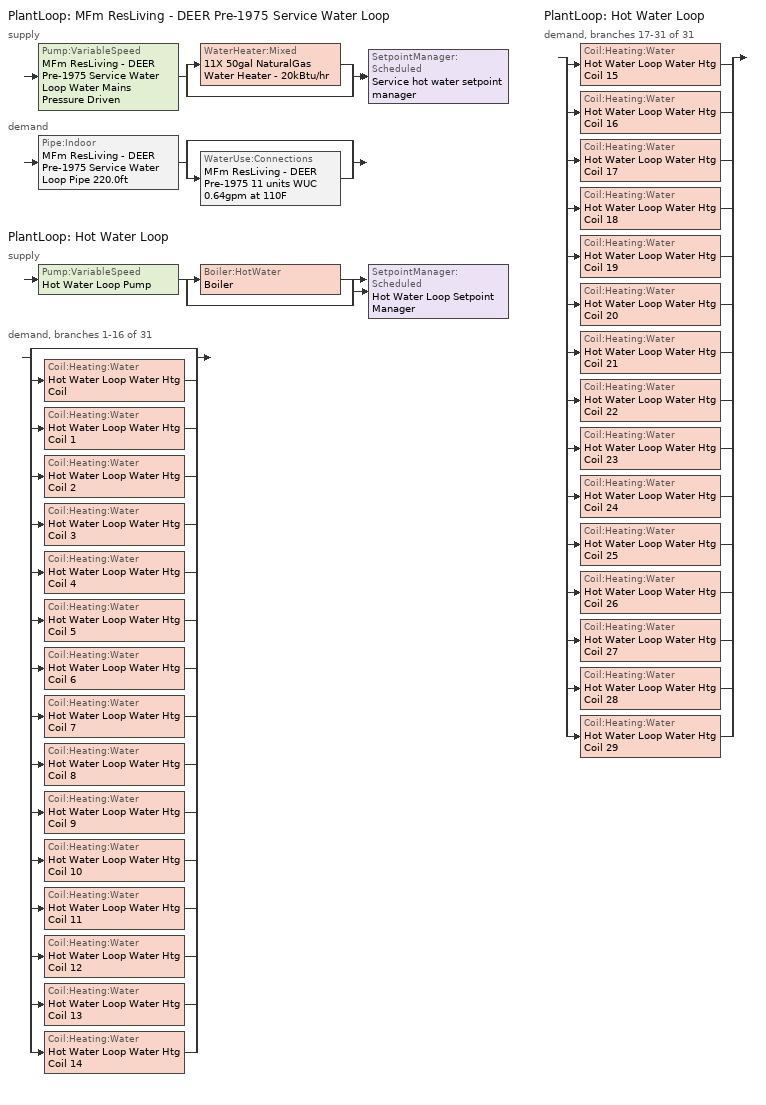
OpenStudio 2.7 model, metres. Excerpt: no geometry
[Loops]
PlantLoop 'MFm ResLiving - DEER Pre-1975 Service Water Loop'
 supply: Pump:VariableSpeed 'MFm ResLiving - DEER Pre-1975 Service Water Loop Water Mains Pressure Driven' > split
  | WaterHeater:Mixed '11X 50gal NaturalGas Water Heater - 20kBtu/hr'
  | bypass
  join > SetpointManager:Scheduled 'Service hot water setpoint manager'
 demand: Pipe:Indoor 'MFm ResLiving - DEER Pre-1975 Service Water Loop Pipe 220.0ft' > split
  | bypass
  | WaterUse:Connections 'MFm ResLiving - DEER Pre-1975 11 units WUC 0.64gpm at 110F'
PlantLoop 'Hot Water Loop'
 supply: Pump:VariableSpeed 'Hot Water Loop Pump' > split
  | Boiler:HotWater 'Boiler'
  | bypass
  join > SetpointManager:Scheduled 'Hot Water Loop Setpoint Manager'
 demand, branches 1-16 of 31: split
  | bypass
  | Coil:Heating:Water 'Hot Water Loop Water Htg Coil'
  | Coil:Heating:Water 'Hot Water Loop Water Htg Coil 1'
  | Coil:Heating:Water 'Hot Water Loop Water Htg Coil 2'
  | Coil:Heating:Water 'Hot Water Loop Water Htg Coil 3'
  | Coil:Heating:Water 'Hot Water Loop Water Htg Coil 4'
  | Coil:Heating:Water 'Hot Water Loop Water Htg Coil 5'
  | Coil:Heating:Water 'Hot Water Loop Water Htg Coil 6'
  | Coil:Heating:Water 'Hot Water Loop Water Htg Coil 7'
  | Coil:Heating:Water 'Hot Water Loop Water Htg Coil 8'
  | Coil:Heating:Water 'Hot Water Loop Water Htg Coil 9'
  | Coil:Heating:Water 'Hot Water Loop Water Htg Coil 10'
  | Coil:Heating:Water 'Hot Water Loop Water Htg Coil 11'
  | Coil:Heating:Water 'Hot Water Loop Water Htg Coil 12'
  | Coil:Heating:Water 'Hot Water Loop Water Htg Coil 13'
  | Coil:Heating:Water 'Hot Water Loop Water Htg Coil 14'
PlantLoop 'Hot Water Loop'
 demand, branches 17-31 of 31: split
  | Coil:Heating:Water 'Hot Water Loop Water Htg Coil 15'
  | Coil:Heating:Water 'Hot Water Loop Water Htg Coil 16'
  | Coil:Heating:Water 'Hot Water Loop Water Htg Coil 17'
  | Coil:Heating:Water 'Hot Water Loop Water Htg Coil 18'
  | Coil:Heating:Water 'Hot Water Loop Water Htg Coil 19'
  | Coil:Heating:Water 'Hot Water Loop Water Htg Coil 20'
  | Coil:Heating:Water 'Hot Water Loop Water Htg Coil 21'
  | Coil:Heating:Water 'Hot Water Loop Water Htg Coil 22'
  | Coil:Heating:Water 'Hot Water Loop Water Htg Coil 23'
  | Coil:Heating:Water 'Hot Water Loop Water Htg Coil 24'
  | Coil:Heating:Water 'Hot Water Loop Water Htg Coil 25'
  | Coil:Heating:Water 'Hot Water Loop Water Htg Coil 26'
  | Coil:Heating:Water 'Hot Water Loop Water Htg Coil 27'
  | Coil:Heating:Water 'Hot Water Loop Water Htg Coil 28'
  | Coil:Heating:Water 'Hot Water Loop Water Htg Coil 29'
[Construction]
Uninsulated copper pipe 0.75in type L: Copper pipe 0.75in type L
[Material]
Copper pipe 0.75in type L: Roughness=Smooth; Thickness {m}=0.001143; Conductivity {W/m-K}=386; Density {kg/m3}=8906.27; Specific Heat {J/kg-K}=385.1856; Thermal Absorptance=0.9; Solar Absorptance=0.7; Visible Absorptance=0.7
[Sizing:Zone] Zone Cooling Design Supply Air Temperature Input Method=SupplyAirTemperature; Zone Cooling Design Supply Air Temperature {C}=13.8889; Zone Cooling Design Supply Air Temperature Difference {deltaC}=11.11; Zone Heating Design Supply Air Temperature Input Method=SupplyAirTemperature; Zone Heating Design Supply Air Temperature {C}=50; Zone Heating Design Supply Air Temperature Difference {deltaC}=11.11; Zone Cooling Design Supply Air Humidity Ratio {kg-H2O/kg-air}=0.008; Zone Heating Design Supply Air Humidity Ratio {kg-H2O/kg-air}=0.008; Cooling Design Air Flow Method=DesignDay; Heating Design Air Flow Method=DesignDay; Account for Dedicated Outdoor Air System=No; Dedicated Outdoor Air System Control Strategy=NeutralSupplyAir; Dedicated Outdoor Air Low Setpoint Temperature for Design {C}=autosize; Dedicated Outdoor Air High Setpoint Temperature for Design {C}=autosize
Zone MFm ResLiving A end_a - Story Ground; Zone MFm ResLiving B end_a - Story Ground; Zone MFm ResLiving C end_a - Story Ground; Zone MFm ResLiving A  - Story Ground; Zone MFm ResLiving B  - Story Ground; Zone MFm ResLiving C  - Story Ground; Zone MFm ResPublicArea A  - Story Ground; Zone MFm ResPublicArea B  - Story Ground; Zone MFm ResPublicArea C  - Story Ground; Zone MFm ResBedroom A  - Story Ground; Zone MFm ResBedroom B  - Story Ground; Zone MFm ResBedroom C  - Story Ground; Zone MFm ResBedroom A end_b - Story Ground; Zone MFm ResBedroom B end_b - Story Ground; Zone MFm ResBedroom C end_b - Story Ground; Zone MFm ResLiving A end_a - Story Top; Zone MFm ResLiving B end_a - Story Top; Zone MFm ResLiving C end_a - Story Top; Zone MFm ResLiving A  - Story Top; Zone MFm ResLiving B  - Story Top; Zone MFm ResLiving C  - Story Top; Zone MFm ResPublicArea A  - Story Top; Zone MFm ResPublicArea B  - Story Top; Zone MFm ResPublicArea C  - Story Top; Zone MFm ResBedroom A  - Story Top; Zone MFm ResBedroom B  - Story Top; Zone MFm ResBedroom C  - Story Top; Zone MFm ResBedroom A end_b - Story Top; Zone MFm ResBedroom B end_b - Story Top; Zone MFm ResBedroom C end_b - Story Top
[Zone equipment]
Zone MFm ResLiving A end_a - Story Ground: Zone MFm ResLiving A end_a - Story Ground PTAC
Zone MFm ResLiving B end_a - Story Ground: Zone MFm ResLiving B end_a - Story Ground PTAC
Zone MFm ResLiving C end_a - Story Ground: Zone MFm ResLiving C end_a - Story Ground PTAC
Zone MFm ResLiving A  - Story Ground: Zone MFm ResLiving A  - Story Ground PTAC
Zone MFm ResLiving B  - Story Ground: Zone MFm ResLiving B  - Story Ground PTAC
Zone MFm ResLiving C  - Story Ground: Zone MFm ResLiving C  - Story Ground PTAC
Zone MFm ResPublicArea A  - Story Ground: Zone MFm ResPublicArea A  - Story Ground PTAC
Zone MFm ResPublicArea B  - Story Ground: Zone MFm ResPublicArea B  - Story Ground PTAC
Zone MFm ResPublicArea C  - Story Ground: Zone MFm ResPublicArea C  - Story Ground PTAC
Zone MFm ResBedroom A  - Story Ground: Zone MFm ResBedroom A  - Story Ground PTAC
Zone MFm ResBedroom B  - Story Ground: Zone MFm ResBedroom B  - Story Ground PTAC
Zone MFm ResBedroom C  - Story Ground: Zone MFm ResBedroom C  - Story Ground PTAC
Zone MFm ResBedroom A end_b - Story Ground: Zone MFm ResBedroom A end_b - Story Ground PTAC
Zone MFm ResBedroom B end_b - Story Ground: Zone MFm ResBedroom B end_b - Story Ground PTAC
Zone MFm ResBedroom C end_b - Story Ground: Zone MFm ResBedroom C end_b - Story Ground PTAC
Zone MFm ResLiving A end_a - Story Top: Zone MFm ResLiving A end_a - Story Top PTAC
Zone MFm ResLiving B end_a - Story Top: Zone MFm ResLiving B end_a - Story Top PTAC
Zone MFm ResLiving C end_a - Story Top: Zone MFm ResLiving C end_a - Story Top PTAC
Zone MFm ResLiving A  - Story Top: Zone MFm ResLiving A  - Story Top PTAC
Zone MFm ResLiving B  - Story Top: Zone MFm ResLiving B  - Story Top PTAC
Zone MFm ResLiving C  - Story Top: Zone MFm ResLiving C  - Story Top PTAC
Zone MFm ResPublicArea A  - Story Top: Zone MFm ResPublicArea A  - Story Top PTAC
Zone MFm ResPublicArea B  - Story Top: Zone MFm ResPublicArea B  - Story Top PTAC
Zone MFm ResPublicArea C  - Story Top: Zone MFm ResPublicArea C  - Story Top PTAC
Zone MFm ResBedroom A  - Story Top: Zone MFm ResBedroom A  - Story Top PTAC
Zone MFm ResBedroom B  - Story Top: Zone MFm ResBedroom B  - Story Top PTAC
Zone MFm ResBedroom C  - Story Top: Zone MFm ResBedroom C  - Story Top PTAC
Zone MFm ResBedroom A end_b - Story Top: Zone MFm ResBedroom A end_b - Story Top PTAC
Zone MFm ResBedroom B end_b - Story Top: Zone MFm ResBedroom B end_b - Story Top PTAC
Zone MFm ResBedroom C end_b - Story Top: Zone MFm ResBedroom C end_b - Story Top PTAC
[WaterUse:Connections]
MFm ResLiving - DEER Pre-1975 11 units WUC 0.64gpm at 110F: Water Use Equipment Name 1=MFm ResLiving - DEER Pre-1975 11 units Service Water Use 0.64gpm at 110F
[WaterUse:Equipment:Definition]
MFm ResLiving - DEER Pre-1975 11 units Service Water Use Def 0.64gpm: Peak Flow Rate {m3/s}=4.02515e-05; Target Temperature Schedule=Mixed Water At Faucet Temp - 110F; Sensible Fraction Schedule=Fraction Sensible - 0.2; Latent Fraction Schedule=Fraction Latent - 0.05
[WaterUse:Equipment]
MFm ResLiving - DEER Pre-1975 11 units Service Water Use 0.64gpm at 110F: Water Use Equipment Definition=MFm ResLiving - DEER Pre-1975 11 units Service Water Use Def 0.64gpm; Flow Rate Fraction Schedule=ApartmentMidRise APT_DHW_SCH
[PlantLoop] Glycol Concentration=0; Minimum Loop Temperature {C}=10; Plant Loop Volume {m3}=Autocalculate; Load Distribution Scheme=Optimal
Name | Maximum Loop Temperature {C} | Fluid Type
MFm ResLiving - DEER Pre-1975 Service Water Loop | 60
Hot Water Loop |  | Water
[Sizing:Plant] Loop Type=Heating; Sizing Option=NonCoincident; Zone Timesteps in Averaging Window=1; Coincident Sizing Factor Mode=None
Name | Design Loop Exit Temperature {C} | Loop Design Temperature Difference {deltaC}
MFm ResLiving - DEER Pre-1975 Service Water Loop | 43.3333 | 5
Hot Water Loop | 82.2222 | 11.1111
[SetpointManager:Scheduled] Control Variable=Temperature
Name | Schedule | Setpoint Node or NodeList
Service hot water setpoint manager | Service Water Loop Temp - 110F | MFm ResLiving - DEER Pre-1975 Service Water Loop Supply Outlet Node
Hot Water Loop Setpoint Manager | Hot Water Loop Temp - 180F | Hot Water Loop Supply Outlet Node
[Pump:VariableSpeed] Skin Loss Radiative Fraction=0.5; Design Power Sizing Method=PowerPerFlowPerPressure; Design Electric Power per Unit Flow Rate {W/(m3/s)}=348701.1; Design Shaft Power per Unit Flow Rate per Unit Head {W-s/m3-Pa}=1.28205; Design Minimum Flow Rate Fraction=0
Name | Rated Pump Head {Pa} | Motor Efficiency | Pump Control Type
MFm ResLiving - DEER Pre-1975 Service Water Loop Water Mains Pressure Driven | 0.001 | 1 | Continuous
Hot Water Loop Pump | 179344 | 0.9 | Intermittent
[WaterHeater:Mixed]
11X 50gal NaturalGas Water Heater - 20kBtu/hr: Tank Volume {m3}=2.08198; Setpoint Temperature Schedule=Service Water Loop Temp - 110F; Deadband Temperature Difference {deltaC}=2; Maximum Temperature Limit {C}=43.3333; Heater Control Type=Cycle; Heater Maximum Capacity {W}=64475.6; Heater Fuel Type=NaturalGas; Heater Thermal Efficiency=0.78; Off Cycle Parasitic Fuel Consumption Rate {W}=0; Off Cycle Parasitic Fuel Type=NaturalGas; Off Cycle Parasitic Heat Fraction to Tank=0.8; On Cycle Parasitic Fuel Consumption Rate {W}=0; On Cycle Parasitic Fuel Type=NaturalGas; Ambient Temperature Indicator=Schedule; Ambient Temperature Schedule=Water Heater Ambient Temp Schedule 70F; Off Cycle Loss Coefficient to Ambient Temperature {W/K}=6; On Cycle Loss Coefficient to Ambient Temperature {W/K}=6; Use Side Effectiveness=1; Source Side Effectiveness=1; Use Side Design Flow Rate {m3/s}=autosize; Source Side Design Flow Rate {m3/s}=autosize; Indirect Water Heating Recovery Time {hr}=1.5; Source Side Flow Control Mode=IndirectHeatPrimarySetpoint
[Pipe:Indoor]
MFm ResLiving - DEER Pre-1975 Service Water Loop Pipe 220.0ft: Construction=Uninsulated copper pipe 0.75in type L; Environment Type=Schedule; Ambient Temperature Schedule=MFm ResLiving - DEER Pre-1975 Service Water Loop Piping Air Temp - 70F; Ambient Air Velocity Schedule=MFm ResLiving - DEER Pre-1975 Service Water Loop Piping Air Velocity - 0.67mph; Pipe Inside Diameter {m}=0.019939; Pipe Length {m}=67.056
[Boiler:HotWater]
Boiler: Fuel Type=NaturalGas; Nominal Thermal Efficiency=0.78; Efficiency Curve Temperature Evaluation Variable=LeavingBoiler; Design Water Outlet Temperature {C}=82.2222; Minimum Part Load Ratio=0; Maximum Part Load Ratio=1.2; Optimum Part Load Ratio=1; Water Outlet Upper Temperature Limit {C}=95; Boiler Flow Mode=LeavingSetpointModulated; Parasitic Electric Load {W}=0; Sizing Factor=1
[Fan:ConstantVolume] Availability Schedule=Always On Discrete; Fan Total Efficiency=0.52; Pressure Rise {Pa}=331.288; Maximum Flow Rate {m3/s}=AutoSize; Motor Efficiency=0.8; Motor In Airstream Fraction=1
Zone MFm ResBedroom A  - Story Ground PTAC Fan; Zone MFm ResBedroom B end_b - Story Ground PTAC Fan; Zone MFm ResLiving A  - Story Ground PTAC Fan; Zone MFm ResBedroom C end_b - Story Ground PTAC Fan; Zone MFm ResBedroom C  - Story Ground PTAC Fan; Zone MFm ResBedroom B  - Story Ground PTAC Fan; Zone MFm ResBedroom A end_b - Story Ground PTAC Fan; Zone MFm ResLiving C  - Story Ground PTAC Fan; Zone MFm ResLiving C end_a - Story Ground PTAC Fan; Zone MFm ResLiving B end_a - Story Ground PTAC Fan; Zone MFm ResLiving A end_a - Story Ground PTAC Fan; Zone MFm ResLiving B  - Story Ground PTAC Fan; Zone MFm ResPublicArea A  - Story Ground PTAC Fan; Zone MFm ResPublicArea B  - Story Ground PTAC Fan; Zone MFm ResPublicArea C  - Story Ground PTAC Fan; Zone MFm ResBedroom A  - Story Top PTAC Fan; Zone MFm ResBedroom B end_b - Story Top PTAC Fan; Zone MFm ResLiving A  - Story Top PTAC Fan; Zone MFm ResBedroom B  - Story Top PTAC Fan; Zone MFm ResBedroom C  - Story Top PTAC Fan; Zone MFm ResBedroom C end_b - Story Top PTAC Fan; Zone MFm ResBedroom A end_b - Story Top PTAC Fan; Zone MFm ResLiving A end_a - Story Top PTAC Fan; Zone MFm ResLiving B  - Story Top PTAC Fan; Zone MFm ResLiving B end_a - Story Top PTAC Fan; Zone MFm ResLiving C  - Story Top PTAC Fan; Zone MFm ResLiving C end_a - Story Top PTAC Fan; Zone MFm ResPublicArea A  - Story Top PTAC Fan; Zone MFm ResPublicArea B  - Story Top PTAC Fan; Zone MFm ResPublicArea C  - Story Top PTAC Fan
[Coil:Heating:Water] Availability Schedule=Always On Discrete; Rated Inlet Water Temperature {C}=82.2222; Rated Inlet Air Temperature {C}=16.6; Rated Outlet Water Temperature {C}=71.1111; Rated Outlet Air Temperature {C}=32.2
Hot Water Loop Water Htg Coil; Hot Water Loop Water Htg Coil 1; Hot Water Loop Water Htg Coil 2; Hot Water Loop Water Htg Coil 3; Hot Water Loop Water Htg Coil 4; Hot Water Loop Water Htg Coil 5; Hot Water Loop Water Htg Coil 6; Hot Water Loop Water Htg Coil 7; Hot Water Loop Water Htg Coil 8; Hot Water Loop Water Htg Coil 9; Hot Water Loop Water Htg Coil 10; Hot Water Loop Water Htg Coil 11; Hot Water Loop Water Htg Coil 12; Hot Water Loop Water Htg Coil 13; Hot Water Loop Water Htg Coil 14; Hot Water Loop Water Htg Coil 15; Hot Water Loop Water Htg Coil 16; Hot Water Loop Water Htg Coil 17; Hot Water Loop Water Htg Coil 18; Hot Water Loop Water Htg Coil 19; Hot Water Loop Water Htg Coil 20; Hot Water Loop Water Htg Coil 21; Hot Water Loop Water Htg Coil 22; Hot Water Loop Water Htg Coil 23; Hot Water Loop Water Htg Coil 24; Hot Water Loop Water Htg Coil 25; Hot Water Loop Water Htg Coil 26; Hot Water Loop Water Htg Coil 27; Hot Water Loop Water Htg Coil 28; Hot Water Loop Water Htg Coil 29
[Controller:WaterCoil] Action=Normal; Controller Convergence Tolerance {deltaC}=0.1; Minimum Actuated Flow {m3/s}=0
Name | Water Coil
Hot Water Loop Water Htg Coil Controller | Hot Water Loop Water Htg Coil
Hot Water Loop Water Htg Coil 1 Controller | Hot Water Loop Water Htg Coil 1
Hot Water Loop Water Htg Coil 2 Controller | Hot Water Loop Water Htg Coil 2
Hot Water Loop Water Htg Coil 3 Controller | Hot Water Loop Water Htg Coil 3
Hot Water Loop Water Htg Coil 4 Controller | Hot Water Loop Water Htg Coil 4
Hot Water Loop Water Htg Coil 5 Controller | Hot Water Loop Water Htg Coil 5
Hot Water Loop Water Htg Coil 6 Controller | Hot Water Loop Water Htg Coil 6
Hot Water Loop Water Htg Coil 7 Controller | Hot Water Loop Water Htg Coil 7
Hot Water Loop Water Htg Coil 8 Controller | Hot Water Loop Water Htg Coil 8
Hot Water Loop Water Htg Coil 9 Controller | Hot Water Loop Water Htg Coil 9
Hot Water Loop Water Htg Coil 10 Controller | Hot Water Loop Water Htg Coil 10
Hot Water Loop Water Htg Coil 11 Controller | Hot Water Loop Water Htg Coil 11
Hot Water Loop Water Htg Coil 12 Controller | Hot Water Loop Water Htg Coil 12
Hot Water Loop Water Htg Coil 13 Controller | Hot Water Loop Water Htg Coil 13
Hot Water Loop Water Htg Coil 14 Controller | Hot Water Loop Water Htg Coil 14
Hot Water Loop Water Htg Coil 15 Controller | Hot Water Loop Water Htg Coil 15
Hot Water Loop Water Htg Coil 16 Controller | Hot Water Loop Water Htg Coil 16
Hot Water Loop Water Htg Coil 17 Controller | Hot Water Loop Water Htg Coil 17
Hot Water Loop Water Htg Coil 18 Controller | Hot Water Loop Water Htg Coil 18
Hot Water Loop Water Htg Coil 19 Controller | Hot Water Loop Water Htg Coil 19
Hot Water Loop Water Htg Coil 20 Controller | Hot Water Loop Water Htg Coil 20
Hot Water Loop Water Htg Coil 21 Controller | Hot Water Loop Water Htg Coil 21
Hot Water Loop Water Htg Coil 22 Controller | Hot Water Loop Water Htg Coil 22
Hot Water Loop Water Htg Coil 23 Controller | Hot Water Loop Water Htg Coil 23
Hot Water Loop Water Htg Coil 24 Controller | Hot Water Loop Water Htg Coil 24
Hot Water Loop Water Htg Coil 25 Controller | Hot Water Loop Water Htg Coil 25
Hot Water Loop Water Htg Coil 26 Controller | Hot Water Loop Water Htg Coil 26
Hot Water Loop Water Htg Coil 27 Controller | Hot Water Loop Water Htg Coil 27
Hot Water Loop Water Htg Coil 28 Controller | Hot Water Loop Water Htg Coil 28
Hot Water Loop Water Htg Coil 29 Controller | Hot Water Loop Water Htg Coil 29
[Coil:Cooling:DX:SingleSpeed] Availability Schedule=Always On Discrete; Rated Total Cooling Capacity {W}=autosize; Rated Sensible Heat Ratio=autosize; Rated COP {W/W}=3; Rated Air Flow Rate {m3/s}=autosize; Rated Evaporator Fan Power Per Volume Flow Rate {W/(m3/s)}=773.3; Condenser Type=AirCooled; Evaporative Condenser Effectiveness=0; Evaporative Condenser Air Flow Rate {m3/s}=Autosize; Evaporative Condenser Pump Rated Power Consumption {W}=Autosize; Crankcase Heater Capacity {W}=0; Maximum Outdoor Dry-Bulb Temperature for Crankcase Heater Operation {C}=0; Basin Heater Capacity {W/K}=0; Basin Heater Setpoint Temperature {C}=10
Name | Total Cooling Capacity Function of Temperature Curve | Total Cooling Capacity Function of Flow Fraction Curve | Energy Input Ratio Function of Temperature Curve | Energy Input Ratio Function of Flow Fraction Curve | Part Load Fraction Correlation Curve
Zone MFm ResBedroom A  - Story Ground PTAC 1spd DX AC Clg Coil | Curve Biquadratic 3 | Curve Quadratic 4 | Curve Biquadratic 4 | Curve Quadratic 5 | Curve Quadratic 6
Zone MFm ResBedroom B end_b - Story Ground PTAC 1spd DX AC Clg Coil | Curve Biquadratic 7 | Curve Quadratic 10 | Curve Biquadratic 8 | Curve Quadratic 11 | Curve Quadratic 12
Zone MFm ResLiving A  - Story Ground PTAC 1spd DX AC Clg Coil | Curve Biquadratic 11 | Curve Quadratic 16 | Curve Biquadratic 12 | Curve Quadratic 17 | Curve Quadratic 18
Zone MFm ResBedroom C end_b - Story Ground PTAC 1spd DX AC Clg Coil | Curve Biquadratic 15 | Curve Quadratic 22 | Curve Biquadratic 16 | Curve Quadratic 23 | Curve Quadratic 24
Zone MFm ResBedroom C  - Story Ground PTAC 1spd DX AC Clg Coil | Curve Biquadratic 19 | Curve Quadratic 28 | Curve Biquadratic 20 | Curve Quadratic 29 | Curve Quadratic 30
Zone MFm ResBedroom B  - Story Ground PTAC 1spd DX AC Clg Coil | Curve Biquadratic 23 | Curve Quadratic 34 | Curve Biquadratic 24 | Curve Quadratic 35 | Curve Quadratic 36
Zone MFm ResBedroom A end_b - Story Ground PTAC 1spd DX AC Clg Coil | Curve Biquadratic 27 | Curve Quadratic 40 | Curve Biquadratic 28 | Curve Quadratic 41 | Curve Quadratic 42
Zone MFm ResLiving C  - Story Ground PTAC 1spd DX AC Clg Coil | Curve Biquadratic 31 | Curve Quadratic 46 | Curve Biquadratic 32 | Curve Quadratic 47 | Curve Quadratic 48
Zone MFm ResLiving C end_a - Story Ground PTAC 1spd DX AC Clg Coil | Curve Biquadratic 35 | Curve Quadratic 52 | Curve Biquadratic 36 | Curve Quadratic 53 | Curve Quadratic 54
Zone MFm ResLiving B end_a - Story Ground PTAC 1spd DX AC Clg Coil | Curve Biquadratic 39 | Curve Quadratic 58 | Curve Biquadratic 40 | Curve Quadratic 59 | Curve Quadratic 60
Zone MFm ResLiving A end_a - Story Ground PTAC 1spd DX AC Clg Coil | Curve Biquadratic 43 | Curve Quadratic 64 | Curve Biquadratic 44 | Curve Quadratic 65 | Curve Quadratic 66
Zone MFm ResLiving B  - Story Ground PTAC 1spd DX AC Clg Coil | Curve Biquadratic 47 | Curve Quadratic 70 | Curve Biquadratic 48 | Curve Quadratic 71 | Curve Quadratic 72
Zone MFm ResPublicArea A  - Story Ground PTAC 1spd DX AC Clg Coil | Curve Biquadratic 51 | Curve Quadratic 76 | Curve Biquadratic 52 | Curve Quadratic 77 | Curve Quadratic 78
Zone MFm ResPublicArea B  - Story Ground PTAC 1spd DX AC Clg Coil | Curve Biquadratic 55 | Curve Quadratic 82 | Curve Biquadratic 56 | Curve Quadratic 83 | Curve Quadratic 84
Zone MFm ResPublicArea C  - Story Ground PTAC 1spd DX AC Clg Coil | Curve Biquadratic 59 | Curve Quadratic 88 | Curve Biquadratic 60 | Curve Quadratic 89 | Curve Quadratic 90
Zone MFm ResBedroom A  - Story Top PTAC 1spd DX AC Clg Coil | Curve Biquadratic 63 | Curve Quadratic 94 | Curve Biquadratic 64 | Curve Quadratic 95 | Curve Quadratic 96
Zone MFm ResBedroom B end_b - Story Top PTAC 1spd DX AC Clg Coil | Curve Biquadratic 67 | Curve Quadratic 100 | Curve Biquadratic 68 | Curve Quadratic 101 | Curve Quadratic 102
Zone MFm ResLiving A  - Story Top PTAC 1spd DX AC Clg Coil | Curve Biquadratic 71 | Curve Quadratic 106 | Curve Biquadratic 72 | Curve Quadratic 107 | Curve Quadratic 108
Zone MFm ResBedroom B  - Story Top PTAC 1spd DX AC Clg Coil | Curve Biquadratic 75 | Curve Quadratic 112 | Curve Biquadratic 76 | Curve Quadratic 113 | Curve Quadratic 114
Zone MFm ResBedroom C  - Story Top PTAC 1spd DX AC Clg Coil | Curve Biquadratic 79 | Curve Quadratic 118 | Curve Biquadratic 80 | Curve Quadratic 119 | Curve Quadratic 120
Zone MFm ResBedroom C end_b - Story Top PTAC 1spd DX AC Clg Coil | Curve Biquadratic 83 | Curve Quadratic 124 | Curve Biquadratic 84 | Curve Quadratic 125 | Curve Quadratic 126
Zone MFm ResBedroom A end_b - Story Top PTAC 1spd DX AC Clg Coil | Curve Biquadratic 87 | Curve Quadratic 130 | Curve Biquadratic 88 | Curve Quadratic 131 | Curve Quadratic 132
Zone MFm ResLiving A end_a - Story Top PTAC 1spd DX AC Clg Coil | Curve Biquadratic 91 | Curve Quadratic 136 | Curve Biquadratic 92 | Curve Quadratic 137 | Curve Quadratic 138
Zone MFm ResLiving B  - Story Top PTAC 1spd DX AC Clg Coil | Curve Biquadratic 95 | Curve Quadratic 142 | Curve Biquadratic 96 | Curve Quadratic 143 | Curve Quadratic 144
Zone MFm ResLiving B end_a - Story Top PTAC 1spd DX AC Clg Coil | Curve Biquadratic 99 | Curve Quadratic 148 | Curve Biquadratic 100 | Curve Quadratic 149 | Curve Quadratic 150
Zone MFm ResLiving C  - Story Top PTAC 1spd DX AC Clg Coil | Curve Biquadratic 103 | Curve Quadratic 154 | Curve Biquadratic 104 | Curve Quadratic 155 | Curve Quadratic 156
Zone MFm ResLiving C end_a - Story Top PTAC 1spd DX AC Clg Coil | Curve Biquadratic 107 | Curve Quadratic 160 | Curve Biquadratic 108 | Curve Quadratic 161 | Curve Quadratic 162
Zone MFm ResPublicArea A  - Story Top PTAC 1spd DX AC Clg Coil | Curve Biquadratic 111 | Curve Quadratic 166 | Curve Biquadratic 112 | Curve Quadratic 167 | Curve Quadratic 168
Zone MFm ResPublicArea B  - Story Top PTAC 1spd DX AC Clg Coil | Curve Biquadratic 115 | Curve Quadratic 172 | Curve Biquadratic 116 | Curve Quadratic 173 | Curve Quadratic 174
Zone MFm ResPublicArea C  - Story Top PTAC 1spd DX AC Clg Coil | Curve Biquadratic 119 | Curve Quadratic 178 | Curve Biquadratic 120 | Curve Quadratic 179 | Curve Quadratic 180
[ZoneHVAC:PackagedTerminalAirConditioner] Availability Schedule=Always On Discrete; Supply Air Flow Rate During Cooling Operation {m3/s}=Autosize; Supply Air Flow Rate During Heating Operation {m3/s}=Autosize; Supply Air Flow Rate When No Cooling or Heating is Needed {m3/s}=Autosize; Outdoor Air Flow Rate During Cooling Operation {m3/s}=Autosize; Outdoor Air Flow Rate During Heating Operation {m3/s}=Autosize; Outdoor Air Flow Rate When No Cooling or Heating is Needed {m3/s}=Autosize; Fan Placement=DrawThrough; Supply Air Fan Operating Mode Schedule=Always On Discrete
Name | Supply Air Fan | Heating Coil | Cooling Coil
Zone MFm ResBedroom A  - Story Ground PTAC | Zone MFm ResBedroom A  - Story Ground PTAC Fan | Hot Water Loop Water Htg Coil | Zone MFm ResBedroom A  - Story Ground PTAC 1spd DX AC Clg Coil
Zone MFm ResBedroom B end_b - Story Ground PTAC | Zone MFm ResBedroom B end_b - Story Ground PTAC Fan | Hot Water Loop Water Htg Coil 1 | Zone MFm ResBedroom B end_b - Story Ground PTAC 1spd DX AC Clg Coil
Zone MFm ResLiving A  - Story Ground PTAC | Zone MFm ResLiving A  - Story Ground PTAC Fan | Hot Water Loop Water Htg Coil 2 | Zone MFm ResLiving A  - Story Ground PTAC 1spd DX AC Clg Coil
Zone MFm ResBedroom C end_b - Story Ground PTAC | Zone MFm ResBedroom C end_b - Story Ground PTAC Fan | Hot Water Loop Water Htg Coil 3 | Zone MFm ResBedroom C end_b - Story Ground PTAC 1spd DX AC Clg Coil
Zone MFm ResBedroom C  - Story Ground PTAC | Zone MFm ResBedroom C  - Story Ground PTAC Fan | Hot Water Loop Water Htg Coil 4 | Zone MFm ResBedroom C  - Story Ground PTAC 1spd DX AC Clg Coil
Zone MFm ResBedroom B  - Story Ground PTAC | Zone MFm ResBedroom B  - Story Ground PTAC Fan | Hot Water Loop Water Htg Coil 5 | Zone MFm ResBedroom B  - Story Ground PTAC 1spd DX AC Clg Coil
Zone MFm ResBedroom A end_b - Story Ground PTAC | Zone MFm ResBedroom A end_b - Story Ground PTAC Fan | Hot Water Loop Water Htg Coil 6 | Zone MFm ResBedroom A end_b - Story Ground PTAC 1spd DX AC Clg Coil
Zone MFm ResLiving C  - Story Ground PTAC | Zone MFm ResLiving C  - Story Ground PTAC Fan | Hot Water Loop Water Htg Coil 7 | Zone MFm ResLiving C  - Story Ground PTAC 1spd DX AC Clg Coil
Zone MFm ResLiving C end_a - Story Ground PTAC | Zone MFm ResLiving C end_a - Story Ground PTAC Fan | Hot Water Loop Water Htg Coil 8 | Zone MFm ResLiving C end_a - Story Ground PTAC 1spd DX AC Clg Coil
Zone MFm ResLiving B end_a - Story Ground PTAC | Zone MFm ResLiving B end_a - Story Ground PTAC Fan | Hot Water Loop Water Htg Coil 9 | Zone MFm ResLiving B end_a - Story Ground PTAC 1spd DX AC Clg Coil
Zone MFm ResLiving A end_a - Story Ground PTAC | Zone MFm ResLiving A end_a - Story Ground PTAC Fan | Hot Water Loop Water Htg Coil 10 | Zone MFm ResLiving A end_a - Story Ground PTAC 1spd DX AC Clg Coil
Zone MFm ResLiving B  - Story Ground PTAC | Zone MFm ResLiving B  - Story Ground PTAC Fan | Hot Water Loop Water Htg Coil 11 | Zone MFm ResLiving B  - Story Ground PTAC 1spd DX AC Clg Coil
Zone MFm ResPublicArea A  - Story Ground PTAC | Zone MFm ResPublicArea A  - Story Ground PTAC Fan | Hot Water Loop Water Htg Coil 12 | Zone MFm ResPublicArea A  - Story Ground PTAC 1spd DX AC Clg Coil
Zone MFm ResPublicArea B  - Story Ground PTAC | Zone MFm ResPublicArea B  - Story Ground PTAC Fan | Hot Water Loop Water Htg Coil 13 | Zone MFm ResPublicArea B  - Story Ground PTAC 1spd DX AC Clg Coil
Zone MFm ResPublicArea C  - Story Ground PTAC | Zone MFm ResPublicArea C  - Story Ground PTAC Fan | Hot Water Loop Water Htg Coil 14 | Zone MFm ResPublicArea C  - Story Ground PTAC 1spd DX AC Clg Coil
Zone MFm ResBedroom A  - Story Top PTAC | Zone MFm ResBedroom A  - Story Top PTAC Fan | Hot Water Loop Water Htg Coil 15 | Zone MFm ResBedroom A  - Story Top PTAC 1spd DX AC Clg Coil
Zone MFm ResBedroom B end_b - Story Top PTAC | Zone MFm ResBedroom B end_b - Story Top PTAC Fan | Hot Water Loop Water Htg Coil 16 | Zone MFm ResBedroom B end_b - Story Top PTAC 1spd DX AC Clg Coil
Zone MFm ResLiving A  - Story Top PTAC | Zone MFm ResLiving A  - Story Top PTAC Fan | Hot Water Loop Water Htg Coil 17 | Zone MFm ResLiving A  - Story Top PTAC 1spd DX AC Clg Coil
Zone MFm ResBedroom B  - Story Top PTAC | Zone MFm ResBedroom B  - Story Top PTAC Fan | Hot Water Loop Water Htg Coil 18 | Zone MFm ResBedroom B  - Story Top PTAC 1spd DX AC Clg Coil
Zone MFm ResBedroom C  - Story Top PTAC | Zone MFm ResBedroom C  - Story Top PTAC Fan | Hot Water Loop Water Htg Coil 19 | Zone MFm ResBedroom C  - Story Top PTAC 1spd DX AC Clg Coil
Zone MFm ResBedroom C end_b - Story Top PTAC | Zone MFm ResBedroom C end_b - Story Top PTAC Fan | Hot Water Loop Water Htg Coil 20 | Zone MFm ResBedroom C end_b - Story Top PTAC 1spd DX AC Clg Coil
Zone MFm ResBedroom A end_b - Story Top PTAC | Zone MFm ResBedroom A end_b - Story Top PTAC Fan | Hot Water Loop Water Htg Coil 21 | Zone MFm ResBedroom A end_b - Story Top PTAC 1spd DX AC Clg Coil
Zone MFm ResLiving A end_a - Story Top PTAC | Zone MFm ResLiving A end_a - Story Top PTAC Fan | Hot Water Loop Water Htg Coil 22 | Zone MFm ResLiving A end_a - Story Top PTAC 1spd DX AC Clg Coil
Zone MFm ResLiving B  - Story Top PTAC | Zone MFm ResLiving B  - Story Top PTAC Fan | Hot Water Loop Water Htg Coil 23 | Zone MFm ResLiving B  - Story Top PTAC 1spd DX AC Clg Coil
Zone MFm ResLiving B end_a - Story Top PTAC | Zone MFm ResLiving B end_a - Story Top PTAC Fan | Hot Water Loop Water Htg Coil 24 | Zone MFm ResLiving B end_a - Story Top PTAC 1spd DX AC Clg Coil
Zone MFm ResLiving C  - Story Top PTAC | Zone MFm ResLiving C  - Story Top PTAC Fan | Hot Water Loop Water Htg Coil 25 | Zone MFm ResLiving C  - Story Top PTAC 1spd DX AC Clg Coil
Zone MFm ResLiving C end_a - Story Top PTAC | Zone MFm ResLiving C end_a - Story Top PTAC Fan | Hot Water Loop Water Htg Coil 26 | Zone MFm ResLiving C end_a - Story Top PTAC 1spd DX AC Clg Coil
Zone MFm ResPublicArea A  - Story Top PTAC | Zone MFm ResPublicArea A  - Story Top PTAC Fan | Hot Water Loop Water Htg Coil 27 | Zone MFm ResPublicArea A  - Story Top PTAC 1spd DX AC Clg Coil
Zone MFm ResPublicArea B  - Story Top PTAC | Zone MFm ResPublicArea B  - Story Top PTAC Fan | Hot Water Loop Water Htg Coil 28 | Zone MFm ResPublicArea B  - Story Top PTAC 1spd DX AC Clg Coil
Zone MFm ResPublicArea C  - Story Top PTAC | Zone MFm ResPublicArea C  - Story Top PTAC Fan | Hot Water Loop Water Htg Coil 29 | Zone MFm ResPublicArea C  - Story Top PTAC 1spd DX AC Clg Coil
[Schedule:Ruleset]
ApartmentMidRise APT_DHW_SCH: Default Day Schedule=ApartmentMidRise APT_DHW_SCH Default; Summer Design Day Schedule=ApartmentMidRise APT_DHW_SCH Summer Design Day; Winter Design Day Schedule=ApartmentMidRise APT_DHW_SCH Winter Design Day
Fraction Sensible - 0.2: Default Day Schedule=Fraction Sensible - 0.2 Default
Fraction Latent - 0.05: Default Day Schedule=Fraction Latent - 0.05 Default
Mixed Water At Faucet Temp - 110F: Default Day Schedule=Mixed Water At Faucet Temp - 110F Default
Service Water Loop Temp - 110F: Default Day Schedule=Service Water Loop Temp - 110F Default
Water Heater Ambient Temp Schedule 70F: Default Day Schedule=Water Heater Ambient Temp Schedule 70F Default
MFm ResLiving - DEER Pre-1975 Service Water Loop Piping Air Temp - 70F: Default Day Schedule=MFm ResLiving - DEER Pre-1975 Service Water Loop Piping Air Temp - 70F Default
MFm ResLiving - DEER Pre-1975 Service Water Loop Piping Air Velocity - 0.67mph: Default Day Schedule=MFm ResLiving - DEER Pre-1975 Service Water Loop Piping Air Velocity - 0.67mph Default
Hot Water Loop Temp - 180F: Default Day Schedule=Hot Water Loop Temp - 180F Default
[Schedule:Day]
ApartmentMidRise APT_DHW_SCH Default; ApartmentMidRise APT_DHW_SCH Winter Design Day; ApartmentMidRise APT_DHW_SCH Summer Design Day: 1, 0, 0.08, 2, 0, 0.04, 4, 0, 0.01, 5, 0, 0.04, 6, 0, 0.27, 7, 0, 0.94, 8, 0, 1, 9, 0, 0.96, 10, 0, 0.84, 11, 0, 0.76, 12, 0, 0.61, 13, 0, 0.53, 14, 0, 0.47, 15, 0, 0.41, 16, 0, 0.47, 17, 0, 0.55, 18, 0, 0.73, 19, 0, 0.86, 20, 0, 0.82, 21, 0, 0.75, 22, 0, 0.61, 23, 0, 0.53, 24, 0, 0.29
Fraction Sensible - 0.2 Default: 24, 0, 0.2
Fraction Latent - 0.05 Default: 24, 0, 0.05
Mixed Water At Faucet Temp - 110F Default; Service Water Loop Temp - 110F Default: 24, 0, 43.3333
Water Heater Ambient Temp Schedule 70F Default; MFm ResLiving - DEER Pre-1975 Service Water Loop Piping Air Temp - 70F Default: 24, 0, 21.1111
MFm ResLiving - DEER Pre-1975 Service Water Loop Piping Air Velocity - 0.67mph Default: 24, 0, 0.3
Hot Water Loop Temp - 180F Default: 24, 0, 82.2222
[Schedule:Constant]
Always On Discrete: Value=1
[Curve:Biquadratic] Minimum Value of x=12.77778; Maximum Value of x=23.88889; Minimum Value of y=23.88889; Maximum Value of y=46.11111
Name | Coefficient1 Constant | Coefficient2 x | Coefficient3 x**2 | Coefficient4 y | Coefficient5 y**2 | Coefficient6 x*y
Curve Biquadratic 3; Curve Biquadratic 7; Curve Biquadratic 11; Curve Biquadratic 15; Curve Biquadratic 19; Curve Biquadratic 23; Curve Biquadratic 27; Curve Biquadratic 31; Curve Biquadratic 35; Curve Biquadratic 39; Curve Biquadratic 43; Curve Biquadratic 47; Curve Biquadratic 51; Curve Biquadratic 55; Curve Biquadratic 59; Curve Biquadratic 63; Curve Biquadratic 67; Curve Biquadratic 71; Curve Biquadratic 75; Curve Biquadratic 79; Curve Biquadratic 83; Curve Biquadratic 87; Curve Biquadratic 91; Curve Biquadratic 95; Curve Biquadratic 99; Curve Biquadratic 103; Curve Biquadratic 107; Curve Biquadratic 111; Curve Biquadratic 115; Curve Biquadratic 119 | 0.942588 | 0.00954335 | 0.00068377 | -0.0110427 | 5.249e-06 | -9.72e-06
Curve Biquadratic 4; Curve Biquadratic 8; Curve Biquadratic 12; Curve Biquadratic 16; Curve Biquadratic 20; Curve Biquadratic 24; Curve Biquadratic 28; Curve Biquadratic 32; Curve Biquadratic 36; Curve Biquadratic 40; Curve Biquadratic 44; Curve Biquadratic 48; Curve Biquadratic 52; Curve Biquadratic 56; Curve Biquadratic 60; Curve Biquadratic 64; Curve Biquadratic 68; Curve Biquadratic 72; Curve Biquadratic 76; Curve Biquadratic 80; Curve Biquadratic 84; Curve Biquadratic 88; Curve Biquadratic 92; Curve Biquadratic 96; Curve Biquadratic 100; Curve Biquadratic 104; Curve Biquadratic 108; Curve Biquadratic 112; Curve Biquadratic 116; Curve Biquadratic 120 | 0.342414 | 0.034885 | -0.0006237 | 0.00497722 | 0.000437951 | -0.000728028
[Curve:Quadratic]
Name | Coefficient1 Constant | Coefficient2 x | Coefficient3 x**2 | Minimum Value of x | Maximum Value of x | Minimum Curve Output | Maximum Curve Output
Curve Quadratic 4; Curve Quadratic 10; Curve Quadratic 16; Curve Quadratic 22; Curve Quadratic 28; Curve Quadratic 34; Curve Quadratic 40; Curve Quadratic 46; Curve Quadratic 52; Curve Quadratic 58; Curve Quadratic 64; Curve Quadratic 70; Curve Quadratic 76; Curve Quadratic 82; Curve Quadratic 88; Curve Quadratic 94; Curve Quadratic 100; Curve Quadratic 106; Curve Quadratic 112; Curve Quadratic 118; Curve Quadratic 124; Curve Quadratic 130; Curve Quadratic 136; Curve Quadratic 142; Curve Quadratic 148; Curve Quadratic 154; Curve Quadratic 160; Curve Quadratic 166; Curve Quadratic 172; Curve Quadratic 178 | 0.8 | 0.2 | 0 | 0.5 | 1.5
Curve Quadratic 5; Curve Quadratic 11; Curve Quadratic 17; Curve Quadratic 23; Curve Quadratic 29; Curve Quadratic 35; Curve Quadratic 41; Curve Quadratic 47; Curve Quadratic 53; Curve Quadratic 59; Curve Quadratic 65; Curve Quadratic 71; Curve Quadratic 77; Curve Quadratic 83; Curve Quadratic 89; Curve Quadratic 95; Curve Quadratic 101; Curve Quadratic 107; Curve Quadratic 113; Curve Quadratic 119; Curve Quadratic 125; Curve Quadratic 131; Curve Quadratic 137; Curve Quadratic 143; Curve Quadratic 149; Curve Quadratic 155; Curve Quadratic 161; Curve Quadratic 167; Curve Quadratic 173; Curve Quadratic 179 | 1.1552 | -0.1808 | 0.0256 | 0.5 | 1.5
Curve Quadratic 6; Curve Quadratic 12; Curve Quadratic 18; Curve Quadratic 24; Curve Quadratic 30; Curve Quadratic 36; Curve Quadratic 42; Curve Quadratic 48; Curve Quadratic 54; Curve Quadratic 60; Curve Quadratic 66; Curve Quadratic 72; Curve Quadratic 78; Curve Quadratic 84; Curve Quadratic 90; Curve Quadratic 96; Curve Quadratic 102; Curve Quadratic 108; Curve Quadratic 114; Curve Quadratic 120; Curve Quadratic 126; Curve Quadratic 132; Curve Quadratic 138; Curve Quadratic 144; Curve Quadratic 150; Curve Quadratic 156; Curve Quadratic 162; Curve Quadratic 168; Curve Quadratic 174; Curve Quadratic 180 | 0.85 | 0.15 | 0 | 0 | 1 | 0.7 | 1
